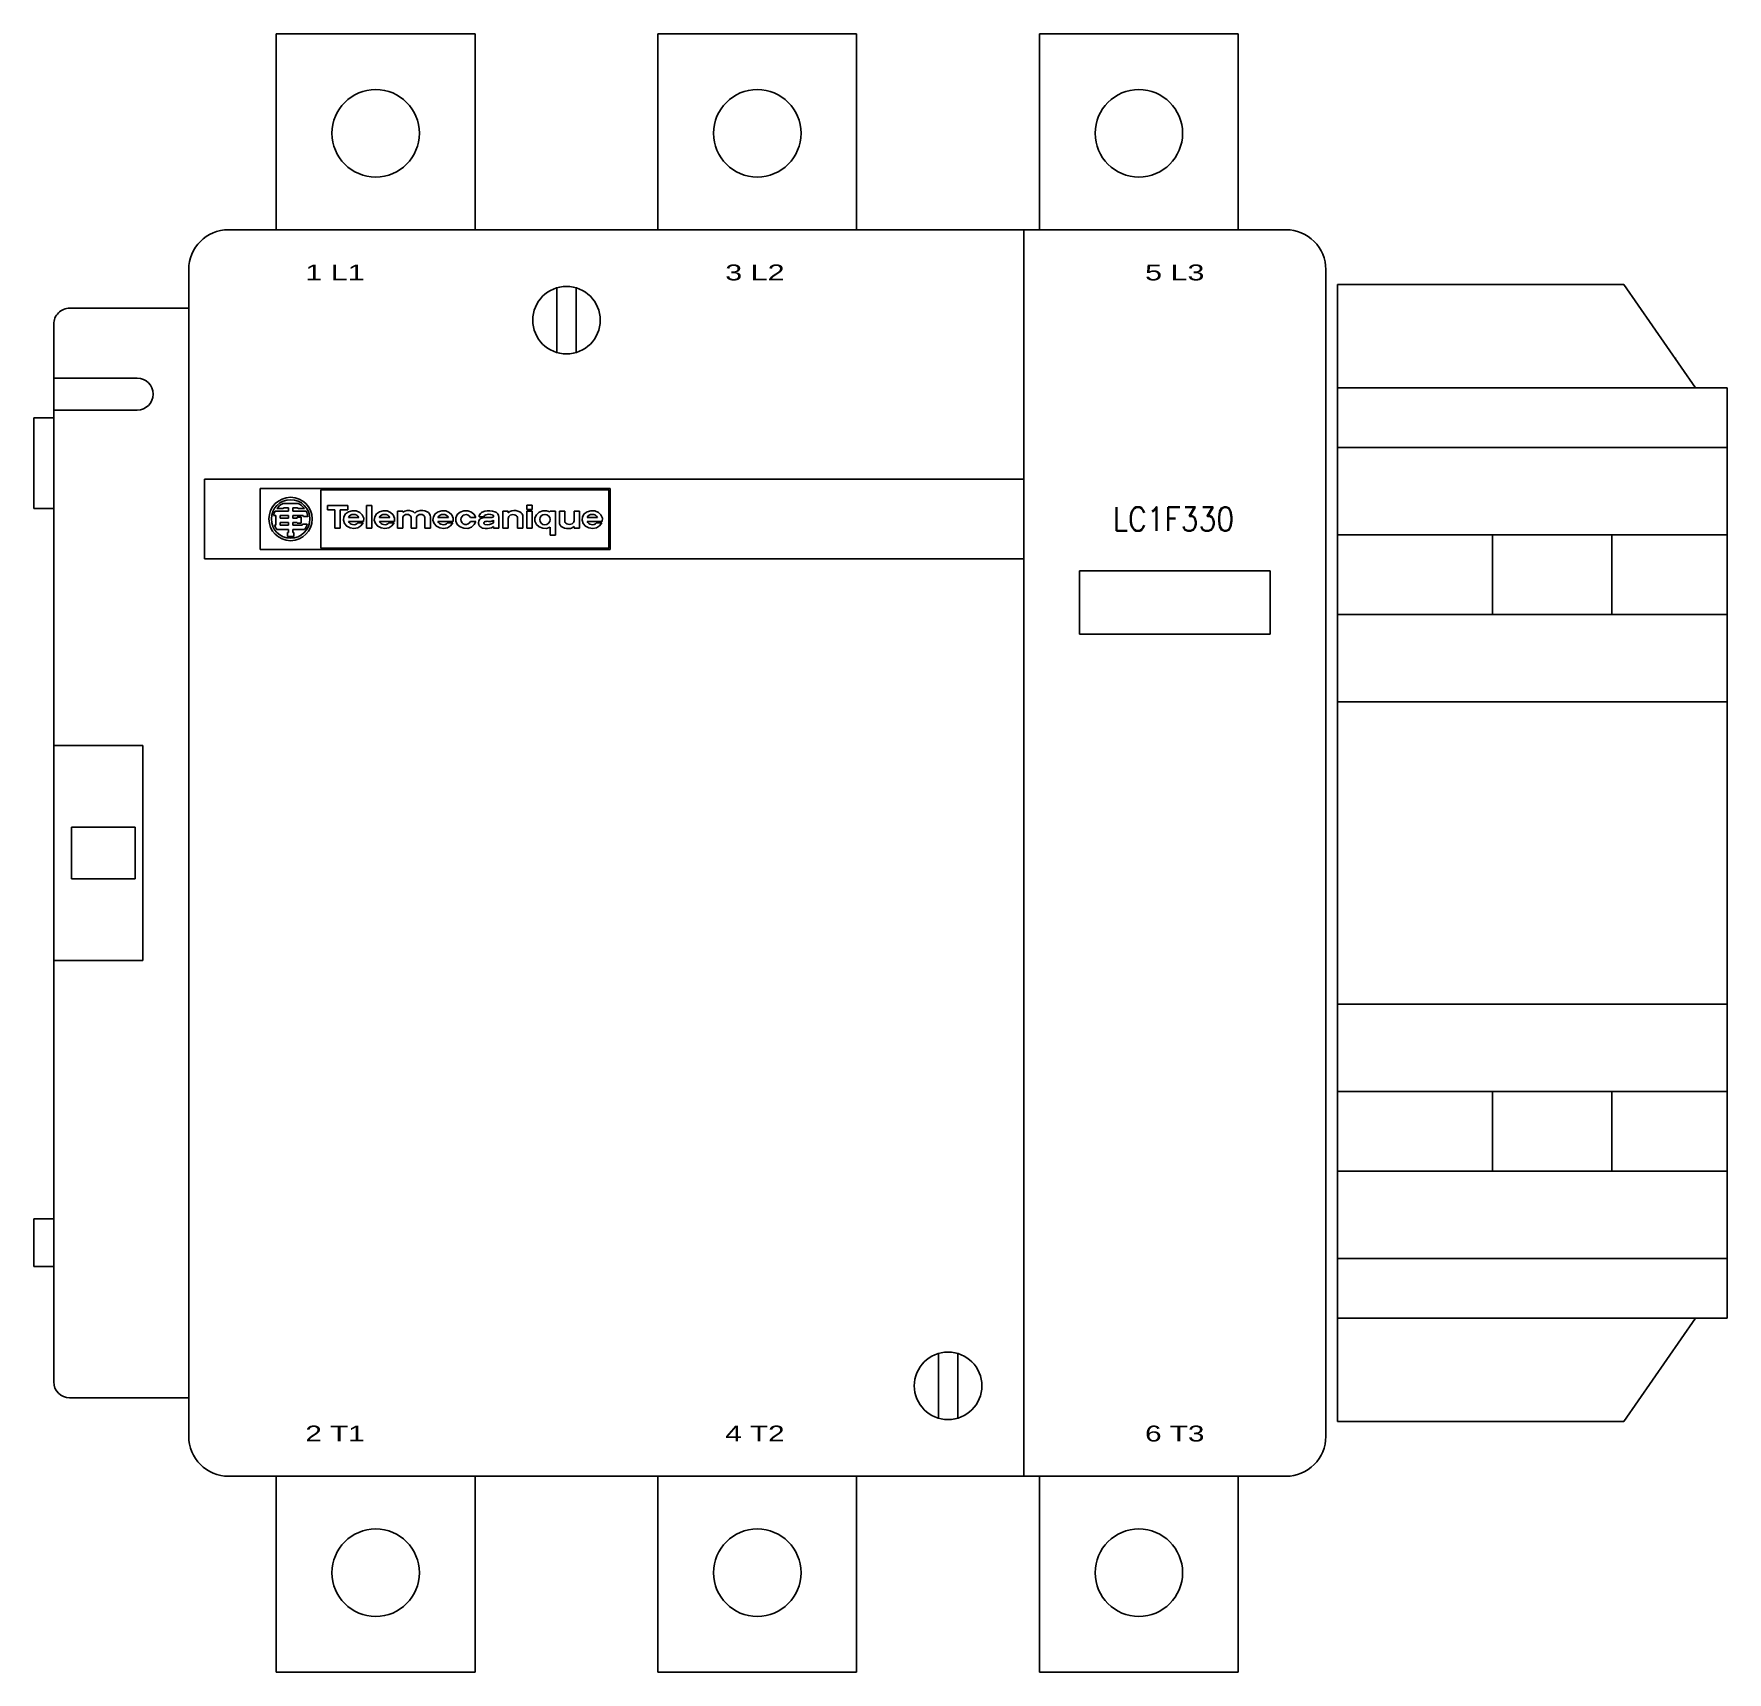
# Model space of a CAD drawing. Extents: x 0 to 213, y 0 to 206.
import ezdxf
from ezdxf.enums import TextEntityAlignment as Align

# ---------------------------------------------------------------- set-up
doc = ezdxf.new("R2010")
doc.units = 0
doc.layers.add('ALPHA', color=255, linetype='CONTINUOUS')
doc.layers.add('hw_Text', color=7, linetype='CONTINUOUS', lineweight=13)
doc.styles.add('BLOCK', font='romans')

# ---------------------------------------------------------------- blocks, each defined once
blk = doc.blocks.new('LC1F330')
at = {"layer": 'ALPHA'}
for p, q in [((-94.012135, 103), (-94.012135, 78.369133)), ((-94.012135, 103), (-69.012135, 103)), ((-69.012135, 103), (-69.012135, 78.369133)), ((-46.012137, 103), (-46.012137, 78.369133)), ((-46.012137, 103), (-21.012135, 103)), ((-21.012135, 103), (-21.012135, 78.369133)), ((1.987865, 103), (1.987865, 78.369133)), ((1.987865, 103), (26.987865, 103)), ((26.987865, 103), (26.987865, 78.369133)), ((-100.030415, 78.369133), (33.006145, 78.369133)), ((0, -78.369133), (0, 78.369133)), ((-105.030415, -73.369133), (-105.030415, 73.369133)), ((38.006145, -73.369133), (38.006145, 73.369133)), ((-58.737137, 71.069626), (-58.737137, 62.930374)), ((-56.287125, 71.069626), (-56.287125, 62.930374)), ((39.487865, 71.5), (75.487865, 71.5)), ((39.487865, 71.5), (39.487865, -71.5)), ((84.48788, 58.500004), (75.487873, 71.500008)), ((-120.012135, 68.5), (-105.030415, 68.5)), ((-122.012135, 66.5), (-122.012135, -66.5)), ((81.987865, 62.284622), (81.987865, 62.11113)), ((-111.512135, 59.699997), (-122.012135, 59.699997)), ((39.487865, 58.5), (88.487865, 58.5)), ((88.487865, 58.5), (88.487865, -58.5)), ((-111.512135, 55.699997), (-122.012135, 55.699997)), ((-124.512135, 54.699997), (-122.012135, 54.699997)), ((-124.512135, 54.699997), (-124.512135, 43.300003)), ((39.487865, 51), (88.487865, 51)), ((-103.030415, 47.000008), (0, 47.000008)), ((-103.030415, 37.000008), (-103.030415, 47.000008)), ((-96.030415, 45.818123), (-52.030415, 45.818123)), ((-96.030415, 38.181892), (-96.030415, 45.818123)), ((-88.394154, 45.677238), (-52.171315, 45.677238)), ((-88.394154, 45.677238), (-88.394154, 38.322792)), ((-52.171315, 45.677238), (-52.171315, 38.322792)), ((-52.030415, 45.818123), (-52.030415, 38.181892)), ((-124.512135, 43.300003), (-122.012135, 43.300003)), ((-94.16074, 42.981804), (-92.484959, 42.981804)), ((-93.957707, 43.30909), (-93.194127, 43.30909)), ((-93.163319, 43.963615), (-91.261235, 43.963615)), ((-93.028691, 43.418175), (-92.484959, 43.418175)), ((-92.484959, 43.418175), (-92.484959, 42.981804)), ((-91.93961, 43.418175), (-91.93961, 42.981804)), ((-91.93961, 43.418175), (-91.395878, 43.418175)), ((-91.93961, 42.981804), (-90.263829, 42.981804)), ((-91.230442, 43.30909), (-90.466862, 43.30909)), ((-87.562886, 43.676598), (-85.037938, 43.676598)), ((-87.562886, 43.676598), (-87.562886, 43.164268)), ((-87.562886, 43.164268), (-86.638875, 43.164268)), ((-86.638875, 43.164268), (-86.638875, 40.858818)), ((-85.961949, 43.164268), (-85.961949, 40.858818)), ((-85.961949, 43.164268), (-85.037938, 43.164268)), ((-85.037938, 43.676598), (-85.037938, 43.164268)), ((-82.68665, 43.676598), (-82.68665, 40.858818)), ((-82.68665, 43.676598), (-82.009709, 43.676598)), ((-82.009709, 43.676598), (-82.009709, 40.858818)), ((-78.789387, 42.999596), (-78.789387, 40.858818)), ((-78.789387, 42.999596), (-78.112263, 42.999596)), ((-78.112263, 42.999596), (-78.112263, 42.867638)), ((-65.514546, 42.999596), (-65.514546, 40.858818)), ((-65.514546, 42.999596), (-64.837437, 42.999596)), ((-64.837437, 42.999596), (-64.837437, 42.787102)), ((-62.495457, 43.726006), (-62.495457, 43.204521)), ((-62.495457, 43.726006), (-61.818348, 43.726006)), ((-62.495457, 43.204521), (-61.818348, 43.204521)), ((-62.495457, 42.999596), (-62.495457, 40.858818)), ((-62.495457, 42.999596), (-61.818348, 42.999596)), ((-61.818348, 43.726006), (-61.818348, 43.204521)), ((-61.818348, 42.999596), (-61.818348, 40.858818)), ((-59.560505, 42.999596), (-59.560505, 42.890816)), ((-59.560505, 42.999596), (-58.88358, 42.999596)), ((-58.88358, 42.999596), (-58.88358, 39.954918)), ((-58.407866, 41.610611), (-58.407866, 42.999588)), ((-57.730757, 42.999573), (-58.407866, 42.999573)), ((-57.730757, 41.782364), (-57.730757, 42.999588)), ((-56.559859, 41.782364), (-56.559859, 42.999588)), ((-55.882735, 42.999573), (-56.559859, 42.999573)), ((-55.882737, 40.858795), (-55.882735, 42.999573)), ((-94.34998, 42.436363), (-94.066746, 42.436363)), ((-94.255986, 41.236397), (-94.066746, 41.236397)), ((-94.066746, 42.436363), (-94.066746, 41.236397)), ((-93.957707, 40.690956), (-92.484959, 40.690956)), ((-93.521397, 42.436363), (-93.521397, 42.109093)), ((-93.521397, 42.436363), (-92.484959, 42.436363)), ((-93.521397, 42.109093), (-92.484959, 42.109093)), ((-93.521397, 41.563667), (-92.484959, 41.563667)), ((-93.521397, 41.563667), (-93.521397, 41.236397)), ((-93.521397, 41.236397), (-92.484959, 41.236397)), ((-92.484959, 42.436363), (-92.484959, 42.109093)), ((-92.484959, 41.563667), (-92.484959, 41.236397)), ((-92.484959, 40.690956), (-92.484959, 40.309135)), ((-91.93961, 42.436363), (-90.635151, 42.436363)), ((-91.93961, 42.436363), (-91.93961, 42.109093)), ((-91.93961, 42.109093), (-91.394093, 42.109093)), ((-91.93961, 41.563667), (-91.93961, 41.236397)), ((-91.93961, 41.563667), (-91.394093, 41.563667)), ((-91.93961, 41.236397), (-90.764958, 41.236397)), ((-91.93961, 40.690956), (-90.466862, 40.690956)), ((-91.93961, 40.690956), (-91.93961, 40.309135)), ((-91.394093, 42.218178), (-91.394093, 42.109093)), ((-91.394093, 42.218178), (-90.903172, 42.218178)), ((-91.394093, 41.563667), (-91.394093, 41.454582)), ((-91.394093, 41.454582), (-90.903172, 41.454582)), ((-90.903172, 42.218178), (-90.903172, 41.454582)), ((-90.712498, 41.345482), (-90.130986, 41.345482)), ((-90.609013, 42.327278), (-90.055256, 42.327278)), ((-86.638875, 40.858818), (-85.961949, 40.858818)), ((-84.952351, 42.167076), (-83.64127, 42.167076)), ((-84.952351, 41.691353), (-83.035939, 41.691353)), ((-83.760151, 41.508369), (-83.100392, 41.508369)), ((-82.68665, 40.858818), (-82.009709, 40.858818)), ((-81.054921, 42.167076), (-79.744008, 42.167076)), ((-81.054921, 41.691353), (-79.138676, 41.691353)), ((-79.862889, 41.508369), (-79.203129, 41.508369)), ((-78.789387, 40.858818), (-78.112263, 40.858818)), ((-78.112263, 42.107506), (-78.112263, 40.858818)), ((-77.051121, 42.107506), (-77.051121, 40.858818)), ((-77.051121, 40.858818), (-76.374012, 40.858818)), ((-76.374012, 42.107506), (-76.374012, 40.858818)), ((-75.312855, 42.107506), (-75.312855, 40.858818)), ((-75.312855, 40.858818), (-74.635731, 40.858818)), ((-74.635731, 42.255089), (-74.635731, 40.858818)), ((-73.681111, 42.167076), (-72.37003, 42.167076)), ((-73.681111, 41.691353), (-71.764698, 41.691353)), ((-72.489094, 41.508369), (-71.829152, 41.508369)), ((-69.597828, 42.170723), (-68.911229, 42.170723)), ((-69.597828, 41.687691), (-68.911229, 41.687691)), ((-68.496937, 42.267708), (-67.902348, 42.267708)), ((-66.685627, 41.871452), (-66.685627, 41.519859)), ((-66.685627, 41.074181), (-66.685627, 40.858818)), ((-66.685627, 40.858818), (-66.008503, 40.858818)), ((-66.008503, 42.213722), (-66.008503, 40.858818)), ((-65.514546, 40.858818), (-64.837437, 40.858818)), ((-64.837437, 42.076027), (-64.837437, 40.858818)), ((-63.666539, 42.076027), (-63.666539, 40.858818)), ((-63.666539, 40.858818), (-62.989415, 40.858818)), ((-62.989415, 42.24778), (-62.989415, 40.858818)), ((-62.495457, 40.858818), (-61.818348, 40.858818)), ((-59.560505, 40.967598), (-59.560505, 39.954918)), ((-56.559861, 40.858795), (-56.559861, 41.071304)), ((-55.882737, 40.858795), (-56.559861, 40.858795)), ((-54.92812, 42.167076), (-53.617039, 42.167076)), ((-54.92812, 41.691353), (-53.011708, 41.691353)), ((-53.73592, 41.508369), (-53.076161, 41.508369)), ((-92.594166, 40.309135), (-92.484959, 40.309135)), ((-92.594166, 40.309135), (-92.594166, 39.81823)), ((-92.594166, 39.81823), (-91.830403, 39.81823)), ((-91.93961, 40.309135), (-91.830403, 40.309135)), ((-91.830403, 40.309135), (-91.830403, 39.81823)), ((-59.560505, 39.954918), (-58.88358, 39.954918)), ((39.487865, 40), (88.487865, 40)), ((58.987865, 40), (58.987865, 30)), ((73.987865, 40), (73.987865, 30)), ((-103.030415, 37.000008), (0, 37.000008)), ((-96.030415, 38.181892), (-52.030415, 38.181892)), ((-88.394154, 38.322792), (-52.171315, 38.322792)), ((7.003067, 27.5), (7.003067, 35.5)), ((7.003067, 35.5), (31.003063, 35.5)), ((31.003063, 27.5), (31.003063, 35.5)), ((39.487865, 30), (88.487865, 30)), ((7.003067, 27.5), (31.003063, 27.5)), ((39.487865, 19), (88.487865, 19)), ((-122.012135, 13.5), (-110.812138, 13.5)), ((-110.812138, 13.5), (-110.812138, -13.5)), ((-119.762135, 3.25), (-111.762135, 3.25)), ((-119.762135, 3.25), (-119.762135, -3.25)), ((-111.762135, 3.25), (-111.762135, -3.25)), ((-119.762135, -3.25), (-111.762135, -3.25)), ((-122.012135, -13.5), (-110.812138, -13.5)), ((39.487865, -19), (88.487865, -19)), ((39.487865, -30), (88.487865, -30)), ((58.987865, -30), (58.987865, -40)), ((73.987865, -30), (73.987865, -40)), ((39.487865, -40), (88.487865, -40)), ((-124.512135, -46), (-122.012135, -46)), ((-124.512135, -46), (-124.512135, -52)), ((39.487865, -51), (88.487865, -51)), ((-124.512135, -52), (-122.012135, -52)), ((39.487865, -58.5), (88.487865, -58.5)), ((84.487865, -58.499992), (75.487865, -71.5)), ((-10.737139, -62.930374), (-10.737139, -71.069626)), ((-8.287127, -62.930374), (-8.287127, -71.069626)), ((-120.012135, -68.5), (-105.030415, -68.5)), ((39.487865, -71.5), (75.487865, -71.5)), ((-100.030415, -78.369133), (33.006145, -78.369133)), ((-94.012135, -78.369133), (-94.012135, -103)), ((-69.012135, -78.369133), (-69.012135, -103)), ((-46.012137, -78.369133), (-46.012137, -103)), ((-21.012135, -78.369133), (-21.012135, -103)), ((1.987865, -78.369133), (1.987865, -103)), ((26.987865, -78.369133), (26.987865, -103)), ((-94.012135, -103), (-69.012135, -103)), ((-46.012137, -103), (-21.012135, -103)), ((1.987865, -103), (26.987865, -103))]:
    blk.add_line(p, q, dxfattribs=at)
for points in [[(-83.035907, 41.691325), (-83.02515, 42.118533), (-83.197752, 42.518439), (-83.528826, 42.833376), (-83.97063, 43.01793), (-84.459456, 43.04549), (-84.924817, 42.912081), (-85.299609, 42.63694), (-85.529785, 42.259743), (-85.582157, 41.83488), (-85.44917, 41.423618), (-85.150003, 41.085258), (-84.727794, 40.868593), (-84.243426, 40.804865), (-83.766744, 40.903263), (-83.366484, 41.149599), (-83.100365, 41.508352)], [(-79.138583, 41.691574), (-79.127933, 42.118768), (-79.300623, 42.518629), (-79.631754, 42.833499), (-80.073579, 43.017978), (-80.562392, 43.045468), (-81.027714, 42.912003), (-81.402449, 42.636829), (-81.632566, 42.259621), (-81.684883, 41.83477), (-81.551859, 41.423533), (-81.252672, 41.085206), (-80.830463, 40.868572), (-80.346109, 40.804867), (-79.869448, 40.903276), (-79.469209, 41.149611), (-79.203102, 41.508352)], [(-71.764788, 41.691574), (-71.754139, 42.118768), (-71.926829, 42.518629), (-72.257959, 42.833499), (-72.699784, 43.017978), (-73.188598, 43.045468), (-73.653919, 42.912003), (-74.028655, 42.636829), (-74.258771, 42.259621), (-74.311089, 41.83477), (-74.178064, 41.423533), (-73.878878, 41.085206), (-73.456668, 40.868572), (-72.972314, 40.804867), (-72.495653, 40.903276), (-72.095414, 41.149611), (-71.829308, 41.508352)], [(-68.911379, 42.170718), (-69.111277, 42.570466), (-69.470399, 42.873889), (-69.9348, 43.035409), (-70.434723, 43.030764), (-70.895076, 42.860652), (-71.246708, 42.550626), (-71.4368, 42.147255), (-71.4368, 41.711128), (-71.246707, 41.307756), (-70.895075, 40.997731), (-70.434723, 40.827619), (-69.934799, 40.822975), (-69.470398, 40.984495), (-69.111277, 41.287918), (-68.911379, 41.687666)], [(-59.560584, 42.890807), (-60.018232, 43.039887), (-60.505834, 43.026448), (-60.952045, 42.852456), (-61.291572, 42.543369), (-61.474737, 42.144414), (-61.474736, 41.713968), (-61.291572, 41.315014), (-60.952044, 41.005927), (-60.505833, 40.831935), (-60.018231, 40.818496), (-59.560583, 40.967577)], [(-53.011615, 41.691574), (-53.000965, 42.118768), (-53.173655, 42.518629), (-53.504785, 42.833499), (-53.94661, 43.017978), (-54.435424, 43.045468), (-54.900746, 42.912003), (-55.275481, 42.636829), (-55.505597, 42.259621), (-55.557915, 41.83477), (-55.42489, 41.423533), (-55.125704, 41.085206), (-54.703495, 40.868572), (-54.21914, 40.804867), (-53.742479, 40.903276), (-53.342241, 41.149611), (-53.076134, 41.508352)], [(-83.641209, 42.167059), (-83.746269, 42.334535), (-83.900163, 42.466051), (-84.089241, 42.549936), (-84.296726, 42.57875), (-84.504212, 42.549936), (-84.693289, 42.466051), (-84.847185, 42.334536), (-84.952244, 42.167059)], [(-84.952244, 41.691325), (-84.864839, 41.545117), (-84.739905, 41.42428), (-84.585695, 41.336798), (-84.412396, 41.288449), (-84.231455, 41.282427), (-84.054827, 41.31913), (-83.894178, 41.396134), (-83.760121, 41.508351)], [(-79.743947, 42.167059), (-79.849006, 42.334535), (-80.002901, 42.466051), (-80.191978, 42.549936), (-80.399464, 42.57875), (-80.606949, 42.549936), (-80.796027, 42.466051), (-80.949922, 42.334536), (-81.054981, 42.167059)], [(-81.054981, 41.691325), (-80.967577, 41.545117), (-80.842643, 41.42428), (-80.688432, 41.336798), (-80.515133, 41.288449), (-80.334193, 41.282427), (-80.157564, 41.31913), (-79.996915, 41.396134), (-79.862859, 41.508351)], [(-72.370152, 42.167059), (-72.475211, 42.334535), (-72.629106, 42.466051), (-72.818184, 42.549936), (-73.025669, 42.57875), (-73.233155, 42.549936), (-73.422232, 42.466051), (-73.576127, 42.334536), (-73.681187, 42.167059)], [(-73.681187, 41.691325), (-73.593782, 41.545117), (-73.468848, 41.42428), (-73.314638, 41.336798), (-73.141338, 41.288449), (-72.960398, 41.282427), (-72.783769, 41.31913), (-72.623121, 41.396134), (-72.489064, 41.508351)], [(-53.616979, 42.167059), (-53.722038, 42.334535), (-53.875933, 42.466051), (-54.06501, 42.549936), (-54.272495, 42.57875), (-54.479981, 42.549936), (-54.669059, 42.466051), (-54.822954, 42.334536), (-54.928013, 42.167059)], [(-54.928013, 41.691325), (-54.840608, 41.545117), (-54.715674, 41.42428), (-54.561464, 41.336798), (-54.388165, 41.288449), (-54.207224, 41.282427), (-54.030596, 41.31913), (-53.869947, 41.396134), (-53.73589, 41.508351)]]:
    blk.add_lwpolyline(points, dxfattribs=at)
for centre, radius in [((-81.512135, 90.5), 5.5), ((-33.512135, 90.5), 5.5), ((14.487865, 90.5), 5.5), ((-57.512131, 67), 4.25), ((-92.212285, 42.000008), 2.727231), ((-92.212285, 42.000008), 2.427235), ((-60.22295, 41.929192), 0.653218), ((-9.512133, -67), 4.25), ((-81.512135, -90.5), 5.5), ((-33.512135, -90.5), 5.5), ((14.487865, -90.5), 5.5)]:
    blk.add_circle(centre, radius, dxfattribs=at)
for centre, radius, start, end in [((-100.030415, 73.369133), 5, 90.000003, 179.999978), ((33.006145, 73.369133), 5, 359.999983, 89.999992), ((-120.012135, 66.5), 2, 89.999982, 180.000019), ((-111.512135, 57.699997), 2, 0, 89.999982), ((-111.512135, 57.699997), 2, 270.000028, 359.999983), ((-92.212285, 42.000008), 2.181786, 153.256276, 168.46301), ((-92.212285, 42.000008), 2.181786, 115.841975, 143.130111), ((-92.212285, 42.000008), 1.636338, 119.926483, 126.86989), ((-92.212285, 42.000008), 1.636338, 53.130085, 60.073535), ((-92.212285, 42.000008), 2.181786, 36.869897, 64.158043), ((-92.212285, 42.000008), 2.181786, 8.626922, 26.743691), ((-77.417073, 41.791985), 1.28082, 69.512638, 122.878382), ((-77.288868, 42.134773), 0.914871, 39.954103, 69.512638), ((-75.989796, 42.300026), 0.731897, 108.12643, 144.765859), ((-75.733586, 41.517509), 1.555282, 63.612284, 108.126375), ((-75.367634, 42.255089), 0.731897, 0, 63.612393), ((-67.856526, 42.267708), 0.64041, 123.565335, 180.000019), ((-67.553059, 41.810326), 1.189332, 101.469509, 123.565335), ((-67.280201, 40.465431), 2.56164, 72.842438, 101.469509), ((-66.740406, 42.213722), 0.731897, 0, 72.842438), ((-64.233723, 42.227303), 0.823384, 101.537319, 137.166591), ((-64.087269, 41.510201), 1.555282, 63.612284, 101.537155), ((-63.721318, 42.24778), 0.731897, 0, 63.612393), ((-92.212285, 42.000008), 2.181786, 200.487321, 216.869885), ((-92.212285, 42.000008), 1.636338, 332.181852, 336.421815), ((-92.212285, 42.000008), 1.636338, 11.536958, 15.466014), ((-92.212285, 42.000008), 2.181786, 323.130102, 342.542402), ((-77.673085, 42.107506), 0.439138, 128.682676, 180.000019), ((-77.581593, 41.993233), 0.585518, 51.317783, 128.682567), ((-77.490117, 42.107506), 0.439138, 0, 51.317759), ((-75.934819, 42.107506), 0.439138, 128.682676, 180.000019), ((-75.843342, 41.993233), 0.585518, 51.317783, 128.682567), ((-75.751851, 42.107506), 0.439138, 0, 51.317759), ((-70.171284, 41.929192), 0.622113, 22.844766, 337.15524), ((-67.948002, 41.508369), 0.64041, 121.643156, 226.388642), ((-67.821614, 41.640694), 0.823384, 226.254729, 258.372478), ((-67.85204, 41.352608), 0.823384, 102.15832, 121.643156), ((-67.600499, 40.190193), 2.012716, 83.312899, 102.239517), ((-67.600499, 42.715981), 1.921229, 258.372478, 289.783206), ((-67.746769, 41.490074), 0.17746, 120.410334, 254.119866), ((-67.682667, 42.267708), 0.219569, 134.09918, 180.000019), ((-67.605153, 41.248634), 0.457436, 93.88248, 120.410388), ((-67.517079, 42.097038), 0.457436, 109.639945, 134.180924), ((-67.44492, 42.551308), 1.28082, 254.119838, 306.360021), ((-67.271077, 41.407738), 1.189332, 70.423403, 109.639945), ((-67.499699, 39.696922), 2.012716, 84.72112, 93.88248), ((-67.143055, 44.097435), 1.921229, 263.312453, 278.890038), ((-67.19785, 42.976585), 1.28082, 264.710074, 285.826669), ((-67.19785, 41.596855), 0.731897, 289.783206, 314.427021), ((-67.056401, 42.011116), 0.548923, 55.411802, 70.423403), ((-66.92339, 42.008369), 0.274461, 285.826669, 330.073563), ((-66.888661, 42.470436), 0.274461, 278.851243, 298.677643), ((-66.822758, 42.350029), 0.137231, 298.677588, 55.411832), ((-64.398427, 42.076027), 0.439138, 116.388063, 180.000019), ((-64.251988, 41.781013), 0.768492, 63.612338, 116.387953), ((-64.105519, 42.076027), 0.439138, 0, 63.612502), ((-57.675969, 41.610634), 0.731897, 179.999964, 243.612357), ((-57.310017, 42.348213), 1.555282, 243.612221, 281.537092), ((-57.291584, 41.782372), 0.439138, 179.999964, 243.610062), ((-57.145314, 42.077415), 0.768492, 243.610253, 296.38789), ((-57.163563, 41.631111), 0.823384, 281.537256, 317.166528), ((-56.99886, 41.782372), 0.439138, 296.387999, 359.999955), ((-120.012135, -66.5), 2, 180.000019, 270.000001), ((-100.030415, -73.369133), 5, 179.999978, 270.000001), ((33.006145, -73.369133), 5, 270.000001, 0.00001)]:
    blk.add_arc(centre, radius, start, end, dxfattribs=at)
at = {"layer": 'hw_Text'}
for s, width, p, p2 in [('1 L1', 1.426918, (-90.359744, 71.999809), (-82.894539, 71.999809)), ('3 L2', 1.426918, (-37.544644, 71.999809), (-30.079438, 71.999809)), ('5 L3', 1.426918, (15.270467, 71.999809), (22.735672, 71.999809)), ('2 T1', 1.364893, (-90.359744, -73.999794), (-82.894539, -73.999794)), ('4 T2', 1.364893, (-37.544644, -73.999794), (-30.079438, -73.999794)), ('6 T3', 1.364893, (15.270467, -73.999794), (22.735672, -73.999794))]:
    blk.add_text(s, height=2, dxfattribs=dict(at, width=width)).set_placement(p, p2, align=Align.FIT)
at = {"layer": 'hw_Text', "style": 'BLOCK', "width": 0.802776}
blk.add_text('LC1F330', height=3, dxfattribs=at).set_placement((11.226489, 40.500008), (26.479228, 40.500008), align=Align.FIT)

msp = doc.modelspace()

# ---------------------------------------------------------------- block references
msp.add_blockref('LC1F330', (124.512135, 103))

doc.saveas('drawing.dxf')
